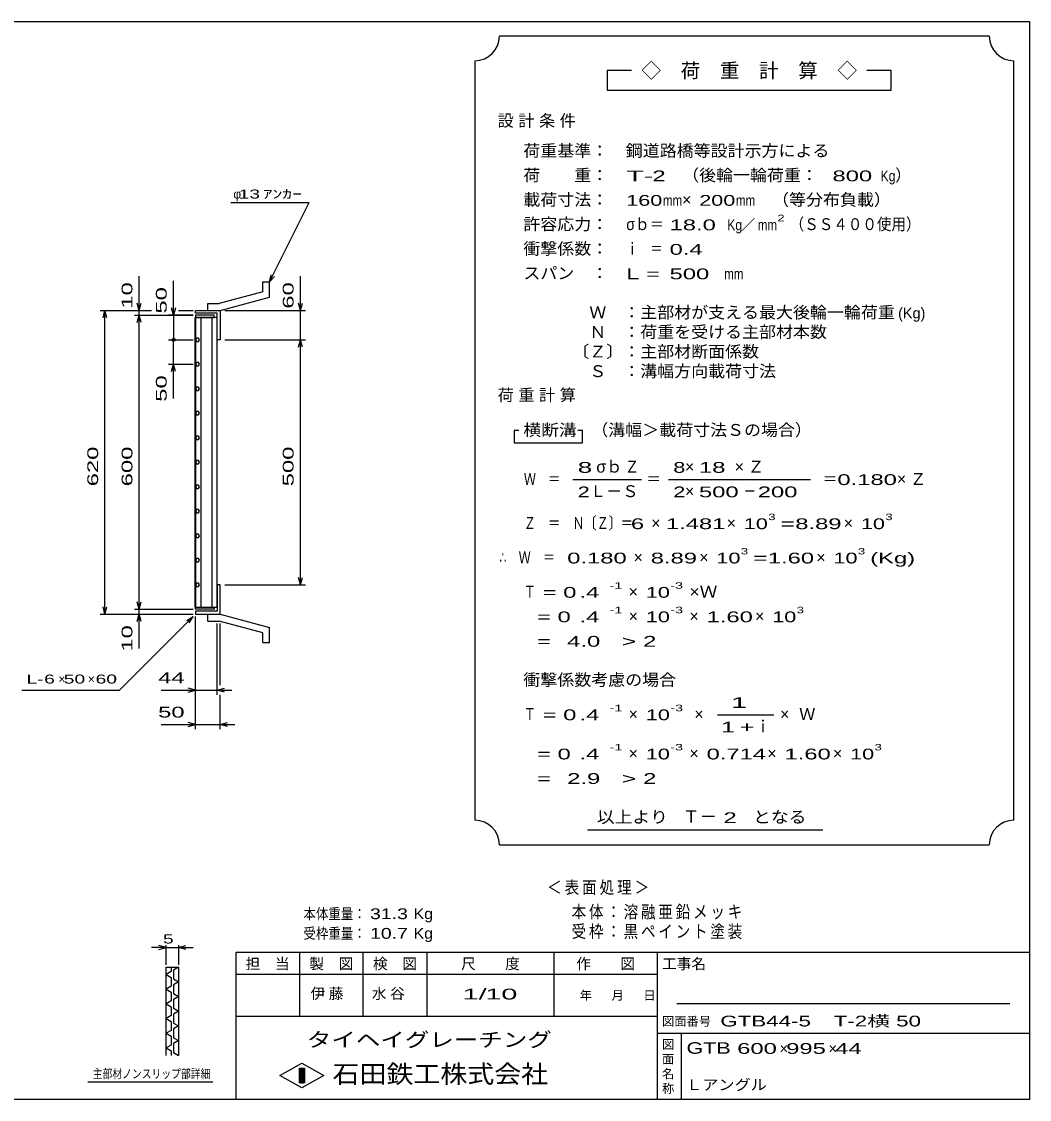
# Model space of a CAD drawing. Units: millimetres, scale not verified. Extents: x -1820 to 1731, y -1282 to 1054.
# Drawn here: x -326 to 1731, y -1146 to 1054 of the extents above; entities that cross this region are included whole.
import ezdxf
from ezdxf.enums import TextEntityAlignment as Align

# ---------------------------------------------------------------- set-up
doc = ezdxf.new("R2010")
doc.units = ezdxf.units.MM
doc.header["$LTSCALE"] = 10
for name, color, linetype, lineweight in [('0_2', 150, 'Continuous', 25), ('16', 3, 'Continuous', 25), ('19', 6, 'Continuous', 25), ('22', 4, 'Continuous', 25), ('24', 2, 'Continuous', 25), ('32', 4, 'Continuous', 25)]:
    doc.layers.add(name, color=color, linetype=linetype, lineweight=lineweight)
doc.styles.add('ベクトル', font='')
doc.styles.get('ベクトル').set_extended_font_data('ベクトル')

msp = doc.modelspace()

# ---------------------------------------------------------------- linework, layer by layer
at = {"layer": '0_2'}
for p, q in [((-1729, 1053.5), (1731, 1053.5)), ((1731, 1053.5), (1731, -1146.5)), ((1731, -846.5), (111, -846.5)), ((111, -846.5), (111, -1146.5)), ((241, -846.5), (241, -976.5)), ((371, -976.5), (371, -846.5)), ((501, -846.5), (501, -976.5)), ((761, -976.5), (761, -846.5)), ((971, -846.5), (971, -1146.5)), ((971, -891.5), (111, -891.5)), ((1691, -951.5), (1011, -951.5)), ((111, -976.5), (971, -976.5)), ((971, -1011.5), (1731, -1011.5)), ((1021, -1146.5), (1021, -1011.5)), ((201, -1097.5), (246, -1072.5)), ((246, -1072.5), (291, -1097.5)), ((246, -1122.5), (201, -1097.5)), ((241, -1082.5), (251, -1082.5)), ((241, -1112.5), (241, -1082.5)), ((241, -1082.5), (243, -1082.5)), ((243, -1082.5), (243, -1112.5)), ((245, -1112.5), (245, -1082.5)), ((245, -1082.5), (247, -1082.5)), ((291, -1097.5), (246, -1122.5)), ((247, -1082.5), (247, -1112.5)), ((249, -1112.5), (249, -1082.5)), ((249, -1082.5), (251, -1082.5)), ((251, -1082.5), (251, -1112.5)), ((251, -1082.5), (251, -1112.5)), ((251, -1112.5), (241, -1112.5)), ((243, -1112.5), (245, -1112.5)), ((247, -1112.5), (249, -1112.5)), ((1731, -1146.5), (-1729, -1146.5))]:
    msp.add_line(p, q, dxfattribs=at)
at = {"layer": '16'}
for p, q in [((28.3, -141.5), (28.3, 449.5)), ((28.3, 449.5), (29, 449.5)), ((67, 454), (29, 454)), ((29, 454), (29, 449.5)), ((29, 449.5), (67, 449.5)), ((29, 449.5), (29, -141.5)), ((73, 449.5), (29, 449.5)), ((39.5, 449.5), (39.5, -141.5)), ((62.5, -141.5), (62.5, 449.5)), ((67, 449.5), (67, 454)), ((73, -141.5), (73, 449.5)), ((30.98, 407.45), (29, 403.97)), ((29, 403.97), (31.02, 400.52)), ((34.98, 407.48), (30.98, 407.45)), ((31.02, 400.52), (35.02, 400.55)), ((37, 404), (34.98, 407.48)), ((35.02, 400.55), (37, 404.03)), ((30.98, 357.45), (29, 353.97)), ((29, 353.97), (31.02, 350.52)), ((34.98, 357.48), (30.98, 357.45)), ((37, 354), (34.98, 357.48)), ((35.02, 350.55), (37, 354.03)), ((31.02, 350.52), (35.02, 350.55)), ((30.98, 307.45), (29, 303.97)), ((29, 303.97), (31.02, 300.52)), ((34.98, 307.48), (30.98, 307.45)), ((31.02, 300.52), (35.02, 300.55)), ((37, 304), (34.98, 307.48)), ((35.02, 300.55), (37, 304.03)), ((30.98, 257.45), (29, 253.97)), ((29, 253.97), (31.02, 250.52)), ((34.98, 257.48), (30.98, 257.45)), ((31.02, 250.52), (35.02, 250.55)), ((37, 254), (34.98, 257.48)), ((35.02, 250.55), (37, 254.03)), ((30.98, 207.45), (29, 203.97)), ((29, 203.97), (31.02, 200.52)), ((34.98, 207.48), (30.98, 207.45)), ((31.02, 200.52), (35.02, 200.55)), ((37, 204), (34.98, 207.48)), ((35.02, 200.55), (37, 204.03)), ((30.98, 157.45), (29, 153.97)), ((34.98, 157.48), (30.98, 157.45)), ((37, 154), (34.98, 157.48)), ((35.02, 150.55), (37, 154.03)), ((29, 153.97), (31.02, 150.52)), ((31.02, 150.52), (35.02, 150.55)), ((30.98, 107.45), (29, 103.97)), ((29, 103.97), (31.02, 100.52)), ((34.98, 107.48), (30.98, 107.45)), ((31.02, 100.52), (35.02, 100.55)), ((37, 104), (34.98, 107.48)), ((35.02, 100.55), (37, 104.03)), ((30.98, 57.45), (29, 53.97)), ((29, 53.97), (31.02, 50.52)), ((34.98, 57.48), (30.98, 57.45)), ((31.02, 50.52), (35.02, 50.55)), ((37, 54), (34.98, 57.48)), ((35.02, 50.55), (37, 54.03)), ((30.98, 7.45), (29, 3.97)), ((29, 3.97), (31.02, 0.52)), ((34.98, 7.48), (30.98, 7.45)), ((31.02, 0.52), (35.02, 0.55)), ((37, 4), (34.98, 7.48)), ((35.02, 0.55), (37, 4.03)), ((30.98, -42.55), (29, -46.03)), ((34.98, -42.52), (30.98, -42.55)), ((37, -46), (34.98, -42.52)), ((29, -46.03), (31.02, -49.48)), ((31.02, -49.48), (35.02, -49.45)), ((35.02, -49.45), (37, -45.97)), ((30.98, -92.55), (29, -96.03)), ((29, -96.03), (31.02, -99.48)), ((34.98, -92.52), (30.98, -92.55)), ((31.02, -99.48), (35.02, -99.45)), ((37, -96), (34.98, -92.52)), ((35.02, -99.45), (37, -95.97)), ((29, -141.5), (28.3, -141.5)), ((29, -141.5), (67, -141.5)), ((29, -146), (29, -141.5)), ((29, -141.5), (73, -141.5)), ((67, -146), (29, -146)), ((67, -141.5), (67, -146))]:
    msp.add_line(p, q, dxfattribs=at)
at = {"layer": '19'}
for p, q in [((166, 522), (180, 522)), ((166, 502), (166, 522)), ((180, 491), (180, 522)), ((166, 502), (77, 478)), ((79, 464), (180, 491)), ((29, 458), (29, 464)), ((29, 464), (78, 464)), ((54, 478), (77, 478)), ((54, 464), (54, 478)), ((54, 464), (79, 464)), ((78, 464), (79, 463)), ((79, 463), (79, 404)), ((73, 458), (29, 458)), ((73, 404), (73, 458)), ((79, 404), (73, 404)), ((79, -96), (73, -96)), ((73, -96), (73, -150)), ((79, -155), (79, -96)), ((29, -150), (29, -156)), ((73, -150), (29, -150)), ((29, -156), (78, -156)), ((54, -156), (79, -156)), ((54, -170), (54, -156)), ((54, -170), (77, -170)), ((166, -194), (77, -170)), ((78, -156), (79, -155)), ((79, -156), (180, -183)), ((166, -214), (166, -194)), ((180, -214), (180, -183)), ((166, -214), (180, -214))]:
    msp.add_line(p, q, dxfattribs=at)
at = {"layer": '22'}
for p, q in [((101, 684), (261, 684)), ((180, 522), (261, 684)), ((-86, 464), (-86, 534)), ((180, 522), (183, 536.6)), ((180, 522), (190, 533)), ((243, 464), (243, 534)), ((-16, 454), (-16, 524)), ((-166, 464), (-61, 464)), ((-160, 449), (-156, 464)), ((-152, 449), (-156, 464)), ((-156, -156), (-156, 464)), ((-96, 464), (-61, 464)), ((-86, 464), (-90, 479)), ((-86, 464), (-82, 479)), ((-86, 454), (-86, 464)), ((-16, 454), (-20, 469)), ((-12, 469), (-16, 454)), ((-6, 464), (24, 464)), ((-6, 464), (24, 464)), ((89, 464), (253, 464)), ((243, 464), (239, 479)), ((243, 464), (247, 479)), ((243, 404), (243, 464)), ((-96, 454), (24, 454)), ((-90, 439), (-86, 454)), ((-82, 439), (-86, 454)), ((-86, -146), (-86, 454)), ((24, 454), (-26, 454)), ((-16, 454), (-16, 404)), ((-26, 404), (24, 404)), ((-16, 354), (-16, 404)), ((89, 404), (253, 404)), ((239, 389), (243, 404)), ((247, 389), (243, 404)), ((243, -96), (243, 404)), ((-26, 354), (24, 354)), ((-20, 339), (-16, 354)), ((-12, 339), (-16, 354)), ((-16, 284), (-16, 354)), ((243, -96), (239, -81)), ((243, -96), (247, -81)), ((89, -96), (253, -96)), ((-86, -146), (-90, -131)), ((-86, -146), (-82, -131)), ((-156, -156), (-160, -141)), ((-156, -156), (-152, -141)), ((-96, -146), (24, -146)), ((-86, -156), (-86, -146)), ((-166, -156), (24, -156)), ((-126, -311), (24, -161)), ((-96, -156), (24, -156)), ((-90, -171), (-86, -156)), ((-82, -171), (-86, -156)), ((-86, -226), (-86, -156)), ((11, -169), (24, -161)), ((16, -174), (24, -161)), ((29, -321), (29, -161)), ((29, -391), (29, -161)), ((73, -321), (73, -175)), ((79, -301), (79, -175)), ((29, -311), (14, -307)), ((73, -311), (88, -307)), ((-326, -311), (-126, -311)), ((-41, -311), (29, -311)), ((14, -315), (29, -311)), ((29, -311), (73, -311)), ((88, -315), (73, -311)), ((73, -311), (103, -311)), ((79, -391), (79, -321)), ((-41, -381), (29, -381)), ((29, -381), (14, -377)), ((14, -385), (29, -381)), ((29, -381), (79, -381)), ((79, -381), (94, -377)), ((94, -385), (79, -381)), ((79, -381), (109, -381))]:
    msp.add_line(p, q, dxfattribs=at)
msp.add_circle((-16, 404), 3, dxfattribs=at)
at = {"layer": '24', "color": 4}
for p, q in [((1649, 1023.5), (649, 1023.5)), ((599, 973.5), (599, -576.5)), ((1699, -576.5), (1699, 973.5)), ((919, 953.5), (869, 953.5)), ((869, 953.5), (869, 913.5)), ((1449, 953.5), (1399, 953.5)), ((1449, 913.5), (1449, 953.5)), ((869, 913.5), (1449, 913.5)), ((689, 218.5), (679, 218.5)), ((679, 218.5), (679, 193.5)), ((819, 218.5), (809, 218.5)), ((819, 193.5), (819, 218.5)), ((679, 193.5), (819, 193.5)), ((799, 118.5), (939, 118.5)), ((994, 118.5), (1284, 118.5)), ((1094, -361.5), (1209, -361.5)), ((829, -596.5), (1309, -596.5)), ((649, -626.5), (1649, -626.5))]:
    msp.add_line(p, q, dxfattribs=at)
for centre, start, end in [((599, 1023.5), 270, 0), ((1699, 1023.5), 180, 270), ((599, -626.5), 0, 90), ((1699, -626.5), 90, 180)]:
    msp.add_arc(centre, 50, start, end, dxfattribs=at)
at = {"layer": '32'}
for p, q in [((-31, -836.5), (-46, -832.5)), ((-31, -871.5), (-31, -831.5)), ((-6, -831.5), (-6, -871.5)), ((-6, -836.5), (9, -832.5)), ((-31, -836.5), (-61, -836.5)), ((-46, -840.5), (-31, -836.5)), ((-31, -836.5), (-6, -836.5)), ((9, -840.5), (-6, -836.5)), ((-6, -836.5), (24, -836.5)), ((-31, -876.5), (-6, -876.5)), ((-31, -1056.5), (-31, -876.5)), ((-21, -876.5), (-21, -885.5)), ((-6, -876.5), (-16, -882.5)), ((-6, -876.5), (-6, -1056.5)), ((-21, -885.5), (-31, -891.5)), ((-31, -891.5), (-21, -897.5)), ((-21, -897.5), (-21, -915.5)), ((-16, -882.5), (-16, -900.5)), ((-16, -900.5), (-6, -906.5)), ((-21, -915.5), (-31, -921.5)), ((-31, -921.5), (-21, -927.5)), ((-6, -906.5), (-16, -912.5)), ((-16, -912.5), (-16, -930.5)), ((-21, -945.5), (-31, -951.5)), ((-21, -927.5), (-21, -945.5)), ((-16, -930.5), (-6, -936.5)), ((-6, -936.5), (-16, -942.5)), ((-16, -942.5), (-16, -960.5)), ((-31, -951.5), (-21, -957.5)), ((-21, -957.5), (-21, -975.5)), ((-16, -960.5), (-6, -966.5)), ((-6, -966.5), (-16, -972.5)), ((-21, -975.5), (-31, -981.5)), ((-31, -981.5), (-21, -987.5)), ((-21, -987.5), (-21, -1005.5)), ((-16, -972.5), (-16, -990.5)), ((-21, -1005.5), (-31, -1011.5)), ((-31, -1011.5), (-21, -1017.5)), ((-16, -990.5), (-6, -996.5)), ((-6, -996.5), (-16, -1002.5)), ((-16, -1002.5), (-16, -1020.5)), ((-21, -1017.5), (-21, -1035.5)), ((-16, -1020.5), (-6, -1026.5)), ((-6, -1026.5), (-16, -1032.5)), ((-16, -1032.5), (-16, -1050.5)), ((-21, -1035.5), (-31, -1041.5)), ((-31, -1041.5), (-21, -1047.5)), ((-21, -1047.5), (-21, -1056.5)), ((-16, -1050.5), (-6, -1056.5)), ((64, -1111.5), (-191, -1111.5))]:
    msp.add_line(p, q, dxfattribs=at)

# ---------------------------------------------------------------- texts
at = {"layer": '0_2', "style": 'ベクトル'}
for s, height, p in [('担\u3000当', 21.99, (131, -869.5)), ('製\u3000図', 21.99, (261, -869.5)), ('検\u3000図', 21.99, (391, -869.5)), ('尺\u3000\u3000度', 21.99, (571, -869.5)), ('作\u3000\u3000図', 21.99, (806, -869.5)), ('工事名', 21.99, (981, -869.5)), ('年', 18.33, (813, -934)), ('月', 18.33, (878, -934)), ('日', 18.33, (943, -934)), ('図面番号', 18.33, (981, -987)), ('図', 18.33, (981, -1034)), ('面', 18.33, (981, -1064)), ('名', 18.33, (981, -1094)), ('称', 18.33, (981, -1124))]:
    msp.add_text(s, height=height, dxfattribs=at).set_placement(p, align=Align.MIDDLE_LEFT)
at = {"layer": '0_2', "color": 222, "style": 'ベクトル'}
for s, height, width, p in [('タイヘイグレーチング', 29.33, 1.25, (256, -1024.5)), ('石田鉄工株式会社', 36.66, 1.1, (308.5, -1094.5))]:
    msp.add_text(s, height=height, dxfattribs=dict(at, width=width)).set_placement(p, align=Align.MIDDLE_LEFT)
at = {"layer": '22', "color": 2, "style": 'ベクトル'}
for s, height, p in [('φ', 18.33, (106, 701.5)), ('×', 18.33, (-251, -288.5)), ('×', 18.33, (-191, -288.5)), ('×', 21.99, (1221, -1042.5)), ('×', 21.99, (1321, -1042.5))]:
    msp.add_text(s, height=height, dxfattribs=at).set_placement(p, align=Align.MIDDLE_LEFT)
for s, height, width, p in [(' 13 ', 18.33, 1.6, (106, 701.5)), ('ｱﾝｶｰ', 18.33, 1.6, (166, 701.5)), ('L-', 18.33, 1.6, (-316, -288.5)), (' 6 ', 18.33, 1.6, (-291, -288.5)), (' 50 ', 18.33, 1.6, (-251, -288.5)), (' 60 ', 18.33, 1.6, (-186, -288.5)), (' 44 ', 21.99, 1.65, (-61, -286)), (' 50 ', 21.99, 1.65, (-61, -356)), ('本体重量：', 21.99, 0.85, (249, -767.5)), (' 31.3', 21.99, 1.35, (374, -767.5)), ('Kg', 21.99, 1.1, (474, -767.5)), ('受枠重量：', 21.99, 0.85, (249, -807.5)), (' 10.7', 21.99, 1.35, (374, -807.5)), ('Kg', 21.99, 1.1, (474, -807.5)), ('1/', 21.99, 2, (574, -931.5)), (' 10 ', 21.99, 2, (604, -931.5)), ('GTB44-5\u3000T-2横 50             ', 21.99, 1.55, (1100, -986.5)), ('GTB', 23.46, 1.4, (1031, -1041.5)), (' 600 ', 21.99, 1.65, (1121, -1042.5)), (' 995 ', 21.99, 1.65, (1221, -1042.5)), (' 44 ', 21.99, 1.65, (1321, -1042.5)), ('Ｌアングル', 21.99, 1.1, (1030, -1116.5))]:
    msp.add_text(s, height=height, dxfattribs=dict(at, width=width)).set_placement(p, align=Align.MIDDLE_LEFT)
at = {"layer": '22', "color": 2, "style": 'ベクトル', "width": 1.65}
for s, p in [(' 10 ', (-111, 454)), (' 50 ', (-41, 444)), (' 60 ', (218, 454)), (' 50 ', (-41, 264)), (' 620 ', (-181, 91.5)), (' 600 ', (-111, 91.5)), (' 500 ', (218, 91.5)), (' 10 ', (-111, -246))]:
    msp.add_text(s, height=21.99, rotation=90, dxfattribs=at).set_placement(p, align=Align.MIDDLE_LEFT)
at = {"layer": '22', "color": 2, "attachment_point": 4, "style": 'ベクトル'}
for s, insert, char_height in [('\\T1.2;\\W0.85;＜表面処理＞', (746.5, -715), 25.66), ('\\T1.19;\\W0.85;本体：溶融亜鉛メッキ', (796.5, -765), 25.66), ('\\T1.19;\\W0.85;受枠：黒ペイント塗装', (796.5, -805), 25.66), ('\\T1.25;伊藤\u3000', (263.5, -931.5), 21.99), ('\\T1.25;水谷\u3000', (388.5, -931.5), 21.99)]:
    msp.add_mtext(s, dxfattribs=dict(at, insert=insert, char_height=char_height))
at = {"layer": '24', "style": 'ベクトル'}
for s, height, p in [('◇\u3000荷\u3000重\u3000計\u3000算\u3000◇', 29.33, (939, 953.5)), ('）', 24.19, (1457, 740)), ('×', 24.19, (1022, 690)), ('／', 21.99, (1141.5, 638.5)), ('(Kg)', 21.99, (1463, 458.5)), ('σｂ', 24.19, (847, 145)), ('×', 24.19, (1028, 145)), ('Ｌ－Ｓ', 24.19, (834, 95)), ('×', 24.19, (1028, 95)), ('×', 24.19, (959, 30)), ('×', 24.19, (1113, 30)), ('×', 24.19, (1352, 30)), ('×', 24.19, (923, -40)), ('×', 24.19, (1057, -40)), ('×', 24.19, (1296, -40)), ('×', 24.19, (913, -110)), ('×', 24.19, (913, -160)), ('×', 24.19, (1037, -160)), ('×', 24.19, (1171, -160)), ('Ｗ', 24.19, (1261, -360)), ('×', 24.19, (913, -360)), ('×', 24.19, (1047, -360)), ('ｉ', 24.19, (1170.5, -385)), ('×', 24.19, (1222, -360)), ('×', 24.19, (913, -440)), ('×', 24.19, (1037, -440)), ('×', 24.19, (1196, -440)), ('×', 24.19, (1330, -440)), ('Ｔ－', 25.66, (1023, -569))]:
    msp.add_text(s, height=height, dxfattribs=at).set_placement(p, align=Align.MIDDLE_LEFT)
for s, height, width, p in [('荷重基準：\u3000', 24.19, 1.05, (698, 790)), ('鋼道路橋等設計示方による', 24.19, 1.05, (907, 790)), ('荷\u3000\u3000重：\u3000', 24.19, 1.05, (698, 740)), ('T-', 21.99, 2, (908, 738.5)), (' 2 ', 21.99, 1.65, (948, 738.5)), ('（後輪一輪荷重：', 24.19, 1.05, (1022, 740)), ('  800', 21.99, 1.65, (1302, 738.5)), ('Kg', 21.99, 0.85, (1427, 738.5)), ('載荷寸法：\u3000', 24.19, 1.05, (698, 690)), ('\u3000（等分布負載）', 24.19, 1.05, (1171, 690)), ('160', 21.99, 1.5, (908, 688.5)), ('mm', 21.99, 0.8, (983, 688.5)), ('200', 21.99, 1.5, (1057, 688.5)), ('mm', 21.99, 0.8, (1132, 688.5)), ('許容応力：\u3000', 24.19, 1.05, (698, 640)), ('σｂ＝', 24.19, 0.9, (908, 640)), (' 18.0', 21.99, 1.65, (983, 638.5)), ('Kg', 21.99, 0.85, (1114, 638.5)), ('mm', 21.99, 0.8, (1176.5, 638.5)), ('2', 13.2, 1.5, (1216.5, 652.5)), ('（ＳＳ４００使用）', 24.19, 0.9, (1241.5, 640)), ('衝撃係数：\u3000', 24.19, 1.05, (698, 590)), ('ｉ\u3000＝', 24.19, 0.75, (908, 590)), (' 0.4', 21.99, 1.65, (983, 588.5)), ('スパン\u3000：\u3000', 24.19, 1.05, (698, 540)), ('L =', 21.99, 1.65, (908, 538.5)), (' 500 ', 21.99, 1.65, (983, 538.5)), ('mm', 21.99, 0.8, (1108, 538.5)), ('\u3000Ｗ\u3000：主部材が支える最大後輪一輪荷重', 24.19, 1.05, (798, 460)), ('\u3000Ｎ\u3000：荷重を受ける主部材本数', 24.19, 1.05, (798, 420)), ('〔Ｚ〕：主部材断面係数', 24.19, 1.05, (798, 380)), ('\u3000Ｓ\u3000：溝幅方向載荷寸法', 24.19, 1.05, (798, 340)), ('横断溝', 24.19, 1.1, (698, 220)), ('\u3000（溝幅＞載荷寸法Ｓの場合）', 24.19, 1.05, (802, 220)), ('8', 21.99, 1.8, (809, 143.5)), ('Ｚ', 24.19, 0.9, (905, 145)), ('8', 21.99, 1.5, (1004, 143.5)), (' 18 ', 21.99, 1.65, (1043, 143.5)), ('Ｗ\u3000＝', 24.19, 0.75, (699, 120)), ('＝', 24.19, 0.9, (949, 120)), ('＝', 24.19, 0.9, (1309, 120)), ('0.180', 21.99, 1.65, (1339, 118.5)), ('2', 21.99, 1.5, (809, 93.5)), ('2', 21.99, 1.5, (1004, 93.5)), (' 500 ', 21.99, 1.65, (1043, 93.5)), ('－', 24.19, 0.75, (1148, 95)), (' 200 ', 21.99, 1.65, (1163, 93.5)), ('Ｚ\u3000＝\u3000Ｎ〔Ｚ〕＝', 24.19, 0.75, (699, 30)), ('3', 13.2, 1.5, (1198, 42.5)), ('3', 13.2, 1.5, (1437, 42.5)), (' 6 ', 21.99, 1.65, (904, 28.5)), ('1.481', 21.99, 1.65, (989, 28.5)), ('10', 21.99, 1.5, (1148, 28.5)), ('=', 21.99, 1.7, (1223, 28.5)), ('8.89', 21.99, 1.65, (1253, 28.5)), ('10', 21.99, 1.5, (1387, 28.5)), ('3', 13.2, 1.5, (1142, -27.5)), ('3', 13.2, 1.5, (1381, -27.5)), ('∴\u3000Ｗ\u3000＝', 24.19, 0.75, (649, -40)), (' 0.180', 21.99, 1.65, (774, -41.5)), ('8.89', 21.99, 1.65, (958, -41.5)), ('10', 21.99, 1.5, (1092, -41.5)), ('=', 21.99, 1.7, (1167, -41.5)), ('1.60', 21.99, 1.65, (1197, -41.5)), ('10', 21.99, 1.5, (1331, -41.5)), ('(Kg)', 21.99, 1.65, (1406, -41.5)), ('Ｔ', 24.19, 0.75, (699, -110)), (' = 0', 21.99, 1.65, (724, -111.5)), (' .4 ', 21.99, 1.65, (799, -111.5)), ('-1', 13.2, 1.65, (874, -97.5)), ('10', 21.99, 1.5, (948, -111.5)), ('-3', 13.2, 1.65, (998, -97.5)), ('×Ｗ', 24.19, 1.1, (1037, -110)), ('  = 0', 21.99, 1.65, (699, -161.5)), (' .4 ', 21.99, 1.65, (799, -161.5)), ('-1', 13.2, 1.65, (874, -147.5)), ('10', 21.99, 1.5, (948, -161.5)), ('-3', 13.2, 1.65, (998, -147.5)), ('1.60', 21.99, 1.65, (1072, -161.5)), ('10', 21.99, 1.5, (1206, -161.5)), ('3', 13.2, 1.5, (1256, -147.5)), ('  =', 21.99, 1.65, (699, -211.5)), (' 4.0', 21.99, 1.65, (774, -211.5)), ('>', 21.99, 1.7, (899, -211.5)), (' 2 ', 21.99, 1.65, (929, -211.5)), ('衝撃係数考慮の場合', 24.19, 1.05, (698, -290)), ('Ｔ', 24.19, 0.75, (699, -360)), (' = 0', 21.99, 1.65, (724, -361.5)), (' .4 ', 21.99, 1.65, (799, -361.5)), ('-1', 13.2, 1.65, (874, -347.5)), ('10', 21.99, 1.5, (948, -361.5)), ('-3', 13.2, 1.65, (998, -347.5)), ('  = 0', 21.99, 1.65, (699, -441.5)), (' .4 ', 21.99, 1.65, (799, -441.5)), ('-1', 13.2, 1.65, (874, -427.5)), ('10', 21.99, 1.5, (948, -441.5)), ('-3', 13.2, 1.65, (998, -427.5)), ('0.714', 21.99, 1.65, (1072, -441.5)), ('1.60', 21.99, 1.65, (1231, -441.5)), ('10', 21.99, 1.5, (1365, -441.5)), ('3', 13.2, 1.5, (1415, -427.5)), (' 2.9', 21.99, 1.65, (774, -491.5)), ('>', 21.99, 1.7, (899, -491.5)), (' 2 ', 21.99, 1.65, (929, -491.5)), ('  =', 21.99, 1.65, (699, -491.5)), ('以上より\u3000', 24.19, 1.1, (848, -570)), (' 2 ', 21.99, 1.65, (1093, -571.5)), ('となる', 24.19, 1.1, (1167, -570))]:
    msp.add_text(s, height=height, dxfattribs=dict(at, width=width)).set_placement(p, align=Align.MIDDLE_LEFT)
at = {"layer": '24', "attachment_point": 4, "style": 'ベクトル'}
for s, insert, char_height in [('\\T1.28;設計条件', (645.5, 850), 24.19), ('\\T1.28;荷重計算', (645.5, 290), 24.19), ('\\T1.42;×Ｚ', (1129.5, 145), 24.19), ('\\T1.42;×Ｚ', (1460.5, 120), 24.19), ('\\T1.25;\\W2;\\~1\\~', (1101.5, -336.5), 21.99), ('\\T1.33;\\W1.75;1+', (1101.5, -386.5), 21.99)]:
    msp.add_mtext(s, dxfattribs=dict(at, insert=insert, char_height=char_height))
at = {"layer": '32', "color": 2, "style": 'ベクトル'}
for s, width, p in [(' 5 ', 1.6, (-48.5, -819)), ('主部材ノンスリップ部詳細', 0.8, (-181, -1094))]:
    msp.add_text(s, height=18.33, dxfattribs=dict(at, width=width)).set_placement(p, align=Align.MIDDLE_LEFT)

doc.saveas('drawing.dxf')
